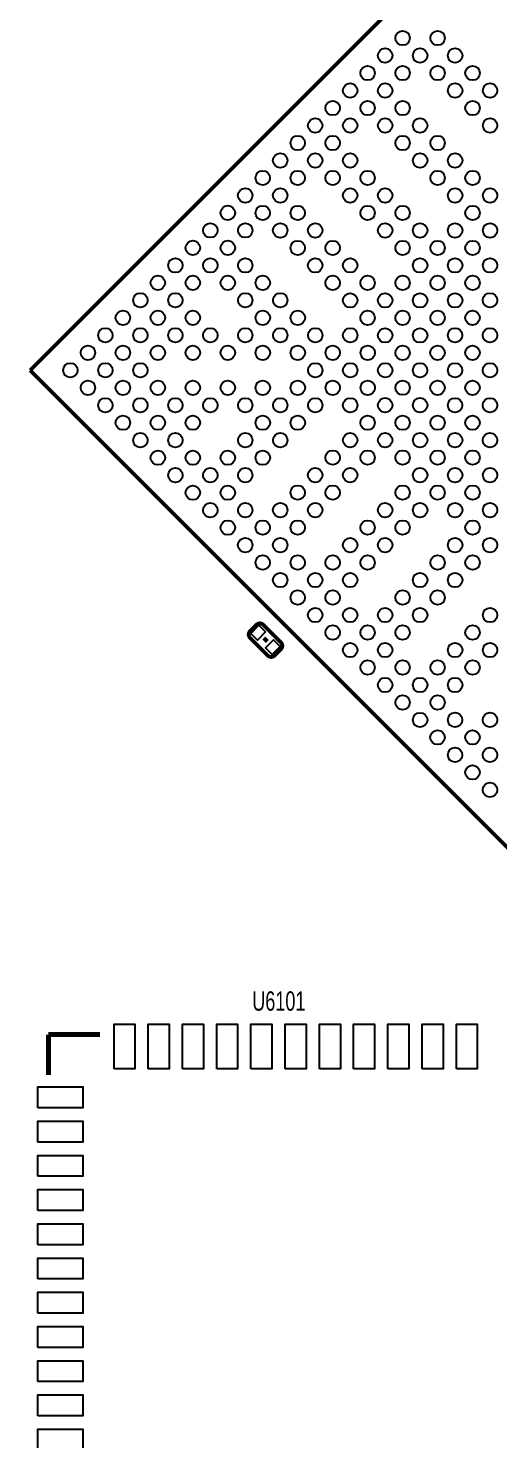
# Model space of a CAD drawing. Extents: x -74 to 86, y -71 to 30.
# Drawn here: x -14.9 to -2.53, y -41.91 to -4.8 of the extents above; entities that cross this region are included whole.
import ezdxf

# ---------------------------------------------------------------- set-up
doc = ezdxf.new("R2010")
doc.units = 0
for name, color, linetype in [('PG_SILKSCREEN_TOP', 6, 'CONTINUOUS'), ('PIN_SOLDERMASK_TOP', 7, 'CONTINUOUS'), ('RD_SILKSCREEN_TOP', 8, 'CONTINUOUS')]:
    doc.layers.add(name, color=color, linetype=linetype)

msp = doc.modelspace()

# ---------------------------------------------------------------- linework, layer by layer
at = {"layer": 'PG_SILKSCREEN_TOP'}
for points, const_width in [([(-14.850618, -13.790168), (-0.354584, 0.705866)], 0.09906), ([(-0.000762, -28.640024), (-14.850618, -13.790168)], 0.09906), ([(-8.61822, -20.83562), (-8.697214, -20.914614)], 0.12954), ([(-8.251952, -21.119592), (-8.427974, -21.29536)], 0.09906), ([(-14.369034, -31.255208), (-13.015722, -31.255208)], 0.127), ([(-14.369034, -32.321246), (-14.369034, -31.255208)], 0.127)]:
    msp.add_lwpolyline(points, dxfattribs=dict(at, const_width=const_width))
at = {"layer": 'PG_SILKSCREEN_TOP', "const_width": 0.09906}
for points in [[(-9.070848, -20.652486), (-8.894826, -20.476464, -0.396371), (-8.72617, -20.476464)], [(-8.59663, -21.29536), (-9.070848, -20.821396, -0.397845), (-9.070848, -20.652486)], [(-8.72617, -20.476464), (-8.251952, -20.950682, -0.395573), (-8.251952, -21.119592)], [(-8.427974, -21.29536, -0.395915), (-8.59663, -21.29536)]]:
    msp.add_lwpolyline(points, format="xyb", dxfattribs=at)
at = {"layer": 'PIN_SOLDERMASK_TOP'}
for points in [[(-8.657926, -20.670339), (-8.869861, -20.882274), (-9.045874, -20.706261), (-8.833939, -20.494326)], [(-8.276926, -21.051339), (-8.488861, -21.263274), (-8.664874, -21.087261), (-8.452939, -20.875326)], [(-12.643866, -32.155384), (-12.643866, -30.98038), (-12.093956, -30.98038), (-12.093956, -32.155384)], [(-11.743944, -32.155384), (-11.743944, -30.98038), (-11.194034, -30.98038), (-11.194034, -32.155384)], [(-10.844022, -32.155384), (-10.844022, -30.98038), (-10.294112, -30.98038), (-10.294112, -32.155384)], [(-9.9441, -32.155384), (-9.9441, -30.98038), (-9.39419, -30.98038), (-9.39419, -32.155384)], [(-9.043924, -32.155384), (-9.043924, -30.98038), (-8.494014, -30.98038), (-8.494014, -32.155384)], [(-8.144002, -32.155384), (-8.144002, -30.98038), (-7.594092, -30.98038), (-7.594092, -32.155384)], [(-7.24408, -32.155384), (-7.24408, -30.98038), (-6.69417, -30.98038), (-6.69417, -32.155384)], [(-6.343904, -32.155384), (-6.343904, -30.98038), (-5.793994, -30.98038), (-5.793994, -32.155384)], [(-5.443982, -32.155384), (-5.443982, -30.98038), (-4.894072, -30.98038), (-4.894072, -32.155384)], [(-4.54406, -32.155384), (-4.54406, -30.98038), (-3.99415, -30.98038), (-3.99415, -32.155384)], [(-3.644138, -32.155384), (-3.644138, -30.98038), (-3.094228, -30.98038), (-3.094228, -32.155384)], [(-14.643862, -33.180274), (-14.643862, -32.630364), (-13.468858, -32.630364), (-13.468858, -33.180274)], [(-14.643862, -34.08045), (-14.643862, -33.53054), (-13.468858, -33.53054), (-13.468858, -34.08045)], [(-14.643862, -34.980372), (-14.643862, -34.430462), (-13.468858, -34.430462), (-13.468858, -34.980372)], [(-14.643862, -35.880294), (-14.643862, -35.330384), (-13.468858, -35.330384), (-13.468858, -35.880294)], [(-14.643862, -36.78047), (-14.643862, -36.23056), (-13.468858, -36.23056), (-13.468858, -36.78047)], [(-14.643862, -37.680392), (-14.643862, -37.130482), (-13.468858, -37.130482), (-13.468858, -37.680392)], [(-14.643862, -38.580314), (-14.643862, -38.030404), (-13.468858, -38.030404), (-13.468858, -38.580314)], [(-14.643862, -39.48049), (-14.643862, -38.93058), (-13.468858, -38.93058), (-13.468858, -39.48049)], [(-14.643862, -40.380412), (-14.643862, -39.830502), (-13.468858, -39.830502), (-13.468858, -40.380412)], [(-14.643862, -41.280334), (-14.643862, -40.730424), (-13.468858, -40.730424), (-13.468858, -41.280334)], [(-14.643862, -42.18051), (-14.643862, -41.6306), (-13.468858, -41.6306), (-13.468858, -42.18051)]]:
    msp.add_lwpolyline(points, close=True, dxfattribs=at)
for centre in [(-5.056632, -5.05587), (-4.137152, -5.05587), (-5.516372, -5.515864), (-4.596892, -5.515864), (-3.677158, -5.515864), (-5.976112, -5.975604), (-5.056632, -5.975604), (-4.137152, -5.975604), (-3.217418, -5.975604), (-6.436106, -6.435344), (-5.516372, -6.435344), (-3.677158, -6.435344), (-2.757678, -6.435344), (-6.895846, -6.895084), (-5.976112, -6.895084), (-5.056632, -6.895084), (-3.217418, -6.895084), (-7.355586, -7.354824), (-6.436106, -7.354824), (-5.516372, -7.354824), (-4.596892, -7.354824), (-2.757678, -7.354824), (-7.815326, -7.814818), (-6.895846, -7.814818), (-5.056632, -7.814818), (-4.137152, -7.814818), (-8.275066, -8.274558), (-7.355586, -8.274558), (-6.436106, -8.274558), (-4.596892, -8.274558), (-3.677158, -8.274558), (-8.73506, -8.734298), (-7.815326, -8.734298), (-6.895846, -8.734298), (-5.976112, -8.734298), (-4.137152, -8.734298), (-3.217418, -8.734298), (-9.1948, -9.194038), (-8.275066, -9.194038), (-6.436106, -9.194038), (-5.516372, -9.194038), (-3.677158, -9.194038), (-2.757678, -9.194038), (-9.652762, -9.652), (-8.73506, -9.653778), (-7.815326, -9.653778), (-5.976112, -9.653778), (-5.056632, -9.653778), (-3.217418, -9.653778), (-10.112502, -10.11174), (-9.193022, -10.11174), (-8.275066, -10.113772), (-7.355586, -10.113772), (-5.516372, -10.113772), (-4.596892, -10.113772), (-3.677158, -10.113772), (-2.757678, -10.113772), (-10.572242, -10.571734), (-9.652762, -10.571734), (-7.815326, -10.573512), (-6.895846, -10.573512), (-5.056632, -10.573512), (-4.137152, -10.573512), (-3.217418, -10.573512), (-11.031982, -11.031474), (-10.112502, -11.031474), (-9.193022, -11.031474), (-7.355586, -11.033252), (-6.436106, -11.033252), (-4.596892, -11.033252), (-3.677158, -11.033252), (-2.757678, -11.033252), (-11.491976, -11.491214), (-10.572242, -11.491214), (-9.652762, -11.491214), (-8.733282, -11.491214), (-6.895846, -11.492992), (-5.976112, -11.492992), (-5.056632, -11.492992), (-4.137152, -11.492992), (-3.217418, -11.492992), (-11.951716, -11.950954), (-11.031982, -11.950954), (-9.193022, -11.950954), (-8.273288, -11.950954), (-6.436106, -11.952732), (-5.516372, -11.952732), (-4.596892, -11.952732), (-3.677158, -11.952732), (-2.759456, -11.950954), (-12.411456, -12.410694), (-11.491976, -12.410694), (-10.572242, -12.410694), (-8.733282, -12.410694), (-7.813548, -12.410694), (-5.976112, -12.412472), (-5.056632, -12.412472), (-4.137152, -12.412472), (-3.219196, -12.410694), (-12.871196, -12.870688), (-11.951716, -12.870688), (-11.031982, -12.870688), (-10.112502, -12.870688), (-9.193022, -12.870688), (-8.273288, -12.870688), (-7.353808, -12.870688), (-6.434328, -12.870688), (-5.516372, -12.872466), (-4.596892, -12.872466), (-3.67919, -12.870688), (-2.759456, -12.870688), (-13.330936, -13.330428), (-12.411456, -13.330428), (-11.491976, -13.330428), (-10.572242, -13.330428), (-9.652762, -13.330428), (-8.733282, -13.330428), (-7.813548, -13.330428), (-6.894068, -13.330428), (-5.974334, -13.330428), (-5.056632, -13.332206), (-4.13893, -13.330428), (-3.219196, -13.330428), (-13.79093, -13.790168), (-12.871196, -13.790168), (-11.951716, -13.790168), (-7.353808, -13.790168), (-6.434328, -13.790168), (-5.514594, -13.790168), (-4.59867, -13.790168), (-3.67919, -13.790168), (-2.759456, -13.790168), (-13.330936, -14.249908), (-12.411456, -14.249908), (-11.491976, -14.249908), (-10.572242, -14.249908), (-9.652762, -14.249908), (-8.733282, -14.249908), (-7.813548, -14.249908), (-6.894068, -14.249908), (-5.974334, -14.249908), (-5.056632, -14.24813), (-4.13893, -14.249908), (-3.219196, -14.249908), (-12.871196, -14.709648), (-11.951716, -14.709648), (-11.031982, -14.709648), (-10.112502, -14.709648), (-9.193022, -14.709648), (-8.273288, -14.709648), (-7.353808, -14.709648), (-6.434328, -14.709648), (-5.516372, -14.70787), (-4.596892, -14.70787), (-3.67919, -14.709648), (-2.759456, -14.709648), (-12.411456, -15.169642), (-11.491976, -15.169642), (-10.572242, -15.169642), (-8.733282, -15.169642), (-7.813548, -15.169642), (-5.976112, -15.167864), (-5.056632, -15.167864), (-4.137152, -15.167864), (-3.219196, -15.169642), (-11.951716, -15.629382), (-11.031982, -15.629382), (-9.193022, -15.629382), (-8.273288, -15.629382), (-6.436106, -15.627604), (-5.516372, -15.627604), (-4.596892, -15.627604), (-3.677158, -15.627604), (-2.759456, -15.629382), (-11.491976, -16.089122), (-10.572242, -16.089122), (-9.652762, -16.089122), (-8.733282, -16.089122), (-6.895846, -16.087344), (-5.976112, -16.087344), (-5.056632, -16.087344), (-4.137152, -16.087344), (-3.217418, -16.087344), (-11.031982, -16.548862), (-10.112502, -16.548862), (-9.193022, -16.548862), (-7.355586, -16.547084), (-6.436106, -16.547084), (-4.596892, -16.547084), (-3.677158, -16.547084), (-2.757678, -16.547084), (-10.572242, -17.008602), (-9.652762, -17.008602), (-7.815326, -17.006824), (-6.895846, -17.006824), (-5.056632, -17.006824), (-4.137152, -17.006824), (-3.217418, -17.006824), (-10.112502, -17.468596), (-9.193022, -17.468596), (-8.275066, -17.466564), (-7.355586, -17.466564), (-5.516372, -17.466564), (-4.596892, -17.466564), (-3.677158, -17.466564), (-2.757678, -17.466564), (-9.652762, -17.928336), (-8.73506, -17.926558), (-7.815326, -17.926558), (-5.976112, -17.926558), (-5.056632, -17.926558), (-3.217418, -17.926558), (-9.1948, -18.386298), (-8.275066, -18.386298), (-6.436106, -18.386298), (-5.516372, -18.386298), (-3.677158, -18.386298), (-2.757678, -18.386298), (-8.73506, -18.846038), (-7.815326, -18.846038), (-6.895846, -18.846038), (-5.976112, -18.846038), (-4.137152, -18.846038), (-3.217418, -18.846038), (-8.275066, -19.305778), (-7.355586, -19.305778), (-6.436106, -19.305778), (-4.596892, -19.305778), (-3.677158, -19.305778), (-7.815326, -19.765518), (-6.895846, -19.765518), (-5.056632, -19.765518), (-4.137152, -19.765518), (-7.355586, -20.225512), (-6.436106, -20.225512), (-5.516372, -20.225512), (-4.596892, -20.225512), (-2.757678, -20.225512), (-6.895846, -20.685252), (-5.976112, -20.685252), (-5.056632, -20.685252), (-3.217418, -20.685252), (-6.436106, -21.144992), (-5.516372, -21.144992), (-3.677158, -21.144992), (-2.757678, -21.144992), (-5.976112, -21.604732), (-5.056632, -21.604732), (-4.137152, -21.604732), (-3.217418, -21.604732), (-5.516372, -22.064472), (-4.596892, -22.064472), (-3.677158, -22.064472), (-5.056632, -22.524466), (-4.137152, -22.524466), (-4.596892, -22.984206), (-3.67919, -22.982428), (-2.759456, -22.982428), (-4.13893, -23.442168), (-3.219196, -23.442168), (-3.67919, -23.901908), (-2.759456, -23.901908), (-3.219196, -24.361648), (-2.759456, -24.821388)]:
    msp.add_circle(centre, 0.1905, dxfattribs=at)

# ---------------------------------------------------------------- texts
at = {"layer": 'RD_SILKSCREEN_TOP', "width": 0.7}
msp.add_text('U6101', height=0.508, dxfattribs=at).set_placement((-9.01192, -30.62732))

doc.saveas('drawing.dxf')
